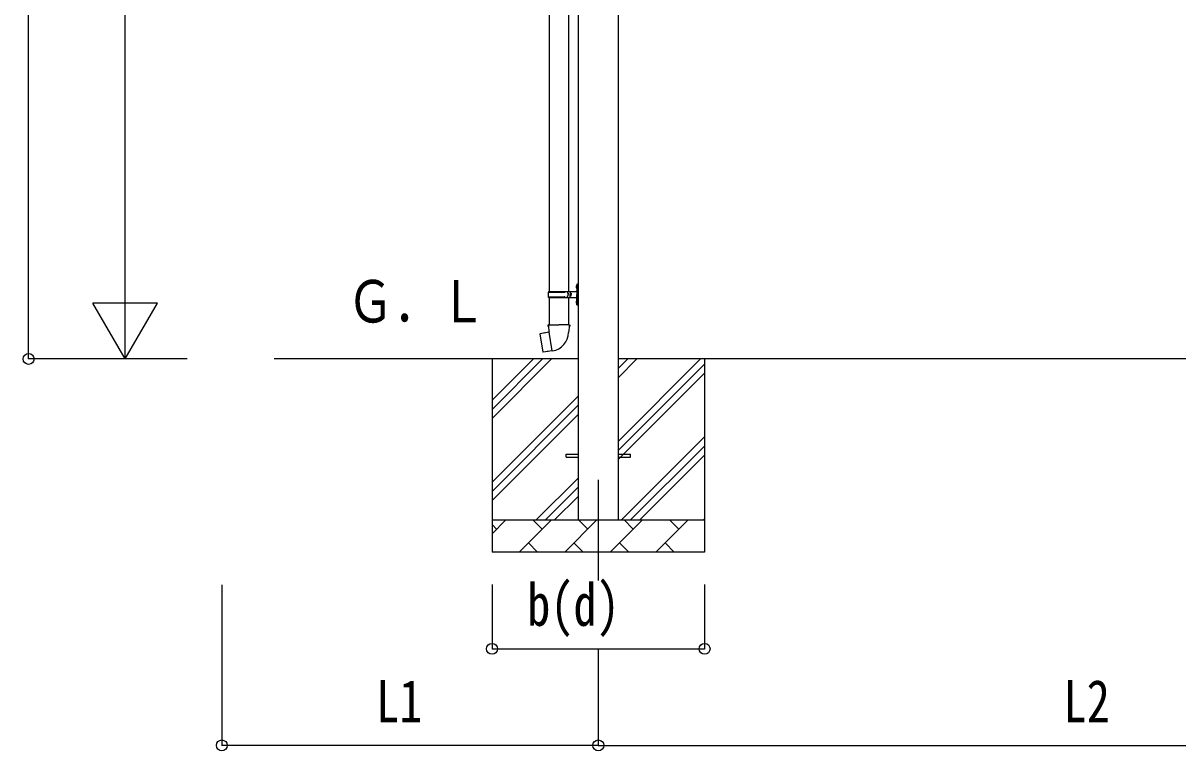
# Model space of a CAD drawing. Units: millimetres, scale not verified. Extents: x -16820 to 16820, y -11880 to 11880.
# Drawn here: x -3941 to -356, y -4680 to -2420 of the extents above; entities that cross this region are included whole.
import ezdxf
from ezdxf.enums import TextEntityAlignment as Align

# ---------------------------------------------------------------- set-up
doc = ezdxf.new("R2010")
doc.units = ezdxf.units.MM
doc.header["$LTSCALE"] = 50
for name, color, linetype in [('0-3_YKK_12', 2, 'Continuous'), ('0-4_YKK_13', 4, 'Continuous'), ('0-5_YKK_A1', 4, 'Continuous'), ('0-6_YKK_D', 6, 'Continuous')]:
    doc.layers.add(name, color=color, linetype=linetype)
doc.styles.add('ＭＳ ゴシック', font='')
doc.styles.get('ＭＳ ゴシック').set_extended_font_data('MS Gothic')

msp = doc.modelspace()

# ---------------------------------------------------------------- linework, layer by layer
at = {"layer": '0-3_YKK_12'}
msp.add_line((-2155.42, -3838), (-2155.42, -4150.91), dxfattribs=at)
at = {"layer": '0-4_YKK_13'}
for p, q in [((-2307.92, -2349.49), (-2307.92, -3254)), ((-2247.92, -2349.49), (-2247.92, -3254)), ((-2310.92, -3256), (-2260.59, -3256)), ((-2309.92, -3254), (-2223.92, -3254)), ((-2309.92, -3254), (-2309.92, -3256)), ((-2250.92, -3254), (-2250.92, -3258.5)), ((-2250.92, -3258.5), (-2248.92, -3258.5)), ((-2248.92, -3258.5), (-2248.92, -3263)), ((-2242.92, -3254), (-2242.92, -3263)), ((-2242.92, -3258.5), (-2239.92, -3258.5)), ((-2239.92, -3258.5), (-2239.92, -3263)), ((-2224.22, -3236.85), (-2222.18, -3237.85)), ((-2222.95, -3234.85), (-2222.32, -3234.85)), ((-2222.95, -3234.85), (-2222.95, -3243.15)), ((-2222.95, -3243.15), (-2222.32, -3243.15)), ((-2222.32, -3234.85), (-2222.32, -3243.15)), ((-2222.32, -3234.85), (-2221.92, -3235.25)), ((-2222.32, -3243.15), (-2221.92, -3242.75)), ((-2222.18, -3237.85), (-2221.57, -3239)), ((-2221.92, -3231), (-2218.92, -3229.5)), ((-2221.92, -3231), (-2221.92, -3263)), ((-2221.92, -3235.25), (-2221.92, -3242.75)), ((-2218.92, -3229.5), (-2218.92, -3263)), ((-2218.92, -3229.5), (-2217.92, -3229.5)), ((-2217.92, -3229.5), (-2217.92, -3263)), ((-2310.92, -3270), (-2260.59, -3270)), ((-2309.92, -3272), (-2309.92, -3270)), ((-2309.92, -3272), (-2223.92, -3272)), ((-2307.92, -3272), (-2307.92, -3356.93)), ((-2250.92, -3272), (-2250.92, -3267.5)), ((-2250.92, -3267.5), (-2248.92, -3267.5)), ((-2248.92, -3267.5), (-2248.92, -3263)), ((-2247.92, -3272), (-2247.92, -3356.93)), ((-2242.92, -3272), (-2242.92, -3263)), ((-2242.92, -3267.5), (-2239.92, -3267.5)), ((-2239.92, -3267.5), (-2239.92, -3263)), ((-2224.22, -3284.85), (-2222.18, -3285.85)), ((-2222.95, -3282.85), (-2222.32, -3282.85)), ((-2222.95, -3282.85), (-2222.95, -3291.15)), ((-2222.95, -3291.15), (-2222.32, -3291.15)), ((-2222.32, -3282.85), (-2222.32, -3291.15)), ((-2222.32, -3282.85), (-2221.92, -3283.25)), ((-2222.32, -3291.15), (-2221.92, -3290.75)), ((-2222.18, -3285.85), (-2221.57, -3287)), ((-2221.92, -3295), (-2221.92, -3263)), ((-2221.92, -3283.25), (-2221.92, -3290.75)), ((-2221.92, -3295), (-2218.92, -3296.5)), ((-2218.92, -3296.5), (-2218.92, -3263)), ((-2218.92, -3296.5), (-2217.92, -3296.5)), ((-2217.92, -3296.5), (-2217.92, -3263)), ((-2309.77, -3356.93), (-2311.92, -3357.71)), ((-2311.92, -3357.71), (-2311.92, -3361.33)), ((-2311.92, -3361.33), (-2309.68, -3362.14)), ((-2309.77, -3356.93), (-2277.92, -3356.93)), ((-2309.77, -3356.93), (-2309.68, -3362.14)), ((-2309.68, -3362.14), (-2309.42, -3376.93)), ((-2246.07, -3356.93), (-2277.92, -3356.93)), ((-2243.92, -3361.33), (-2246.16, -3362.14)), ((-2246.07, -3356.93), (-2243.92, -3357.71)), ((-2243.92, -3357.71), (-2243.92, -3361.33)), ((-2336.38, -3385.38), (-2337.19, -3386.55)), ((-2337.19, -3386.55), (-2327.57, -3441.11)), ((-2308.51, -3380.13), (-2336.38, -3385.38)), ((-2323.64, -3382.78), (-2323.85, -3383.02)), ((-2309.42, -3376.93), (-2308.07, -3378.93)), ((-2298.16, -3437.42), (-2308.29, -3379.95)), ((-2308.27, -3379.13), (-2308.27, -3379.83)), ((-2308.07, -3378.93), (-2308.1, -3378.93)), ((-2247.73, -3378.87), (-2247.81, -3381.03)), ((-2246.42, -3376.93), (-2247.73, -3378.87)), ((-2313.55, -3440.02), (-2313.83, -3439.86)), ((-2297.85, -3438.19), (-2298.1, -3437.52)), ((-2255.42, -3758.5), (-2217.92, -3758.5)), ((-2255.42, -3767.5), (-2255.42, -3758.5)), ((-2092.92, -3758.5), (-2055.42, -3758.5)), ((-2055.42, -3767.5), (-2055.42, -3758.5)), ((-2255.42, -3767.5), (-2217.92, -3767.5)), ((-2092.92, -3767.5), (-2055.42, -3767.5))]:
    msp.add_line(p, q, dxfattribs=at)
for points in [[(-2224.22, -3241.15), (-2222.18, -3240.15), (-2221.57, -3239)], [(-2224.22, -3289.15), (-2222.18, -3288.15), (-2221.57, -3287)], [(-2246.07, -3356.93), (-2246.16, -3362.14), (-2246.42, -3376.93)], [(-2321.39, -3382.56), (-2321.67, -3382.4), (-2323.64, -3382.78)], [(-2298.43, -3437.33), (-2326.41, -3441.93), (-2327.57, -3441.11)], [(-2311.36, -3439.46), (-2311.57, -3439.69), (-2313.55, -3440.02)]]:
    msp.add_lwpolyline(points, dxfattribs=at)
for centre, radius, start, end in [((-2262.17, -3263), 49.25, 171.82876, 180.00002), ((-2260.59, -3254), 2, 270, 359.99998), ((-2218.62, -3239), 6, 136.21765, 223.78235), ((-2223.92, -3252), 2, 270, 359.99998), ((-2262.17, -3263), 49.25, 180.00002, 188.17127), ((-2260.59, -3272), 2, 0.00005, 90.00004), ((-2218.62, -3287), 6, 136.21765, 223.78235), ((-2223.92, -3274), 2, 0.00005, 90.00004), ((-2308.57, -3379.83), 0.3, 280.66842, 0), ((-2308.07, -3379.13), 0.2, 100, 180), ((-2308.07, -3378.93), 60.3, 279.96938, 358), ((-2298.38, -3437.63), 0.3, 20, 99.33158), ((-2297.67, -3438.12), 0.2, 200, 279.96938)]:
    msp.add_arc(centre, radius, start, end, dxfattribs=at)
at = {"layer": '0-5_YKK_A1'}
for p, q in [((-2217.92, -1165.5), (-2217.92, -3963)), ((-2092.92, -3963), (-2092.92, -1165.5)), ((-2217.92, -3463), (-3162.08, -3463)), ((-2485.42, -3463), (-2485.42, -4063)), ((-2485.42, -3648.05), (-2300.37, -3463)), ((-2485.42, -3619.77), (-2328.65, -3463)), ((-2485.42, -3591.48), (-2356.94, -3463)), ((882.08, -3463), (-2092.92, -3463)), ((-2092.92, -3718.1), (-1837.82, -3463)), ((-2092.92, -3520.11), (-2035.81, -3463)), ((-2092.92, -3491.82), (-2064.1, -3463)), ((-1825.42, -3463), (-1825.42, -4063)), ((-2092.92, -3746.38), (-1825.42, -3478.88)), ((-2092.92, -3774.67), (-1825.42, -3507.17)), ((-2485.42, -3846.04), (-2217.92, -3578.54)), ((-2485.42, -3874.32), (-2217.92, -3606.82)), ((-2485.42, -3902.61), (-2217.92, -3635.11)), ((-2083.26, -3963), (-1825.42, -3705.16)), ((-2054.98, -3963), (-1825.42, -3733.44)), ((-2026.69, -3963), (-1825.42, -3761.73)), ((-2347.82, -3963), (-2217.92, -3833.1)), ((-2319.54, -3963), (-2217.92, -3861.38)), ((-2291.25, -3963), (-2217.92, -3889.67)), ((-2485.42, -3963), (-1825.42, -3963)), ((-2485.42, -4005.89), (-2442.53, -3963)), ((-2471.08, -3991.55), (-2485.42, -3977.21)), ((-2401.11, -4063), (-2301.11, -3963)), ((-2329.66, -3991.55), (-2358.21, -3963)), ((-2259.68, -4063), (-2159.68, -3963)), ((-2188.24, -3991.55), (-2216.79, -3963)), ((-2118.26, -4063), (-2018.26, -3963)), ((-2046.82, -3991.55), (-2075.37, -3963)), ((-1976.84, -4063), (-1876.84, -3963)), ((-1905.4, -3991.55), (-1933.95, -3963)), ((-1828.71, -3963), (-1825.42, -3959.72)), ((-2372.55, -4034.45), (-2344, -4063)), ((-2231.13, -4034.45), (-2202.58, -4063)), ((-2089.71, -4034.45), (-2061.16, -4063)), ((-1948.29, -4034.45), (-1919.74, -4063)), ((-1825.42, -4063), (-2485.42, -4063))]:
    msp.add_line(p, q, dxfattribs=at)
at = {"layer": '0-6_YKK_D'}
for p, q in [((-3924.12, -3463), (-3924.12, -845.39)), ((-3624.12, -3263), (-3624.12, -1363)), ((-3624.12, -3463), (-3624.12, -3116.59)), ((-3624.12, -3463), (-3724.12, -3289.79)), ((-3524.12, -3289.79), (-3724.12, -3289.79)), ((-3624.12, -3463), (-3524.12, -3289.79)), ((-3431.48, -3463), (-3925.12, -3463)), ((-3431.48, -3463), (-3625.12, -3463)), ((-3324.12, -4164), (-3324.12, -4664)), ((-2485.42, -4163), (-2485.42, -4364)), ((-1825.42, -4163), (-1825.42, -4364)), ((-2485.42, -4363), (-1825.42, -4363)), ((-2155.42, -4364), (-2155.42, -4664)), ((-2155.42, -4364), (-2155.42, -4664)), ((-2155.42, -4663), (-3324.12, -4663)), ((-2155.42, -4663), (944.58, -4663))]:
    msp.add_line(p, q, dxfattribs=at)
for centre in [(-3924.12, -3463), (-2485.42, -4363), (-1825.42, -4363), (-3324.12, -4663), (-2155.42, -4663), (-2155.42, -4663)]:
    msp.add_circle(centre, 17, dxfattribs=at)

# ---------------------------------------------------------------- texts
at = {"layer": '0-5_YKK_A1', "style": 'ＭＳ ゴシック', "width": 0.8}
msp.add_text('Ｇ．Ｌ', height=132, dxfattribs=at).set_placement((-2935.24, -3389.35), align=Align.BOTTOM_LEFT)
at = {"layer": '0-6_YKK_D', "style": 'ＭＳ ゴシック', "width": 0.8}
for s, p in [('b(d)', (-2376.22, -4331)), ('L1', (-2845.37, -4631)), ('L2', (-711.02, -4631))]:
    msp.add_text(s, height=132, dxfattribs=at).set_placement(p, align=Align.BOTTOM_LEFT)

doc.saveas('drawing.dxf')
